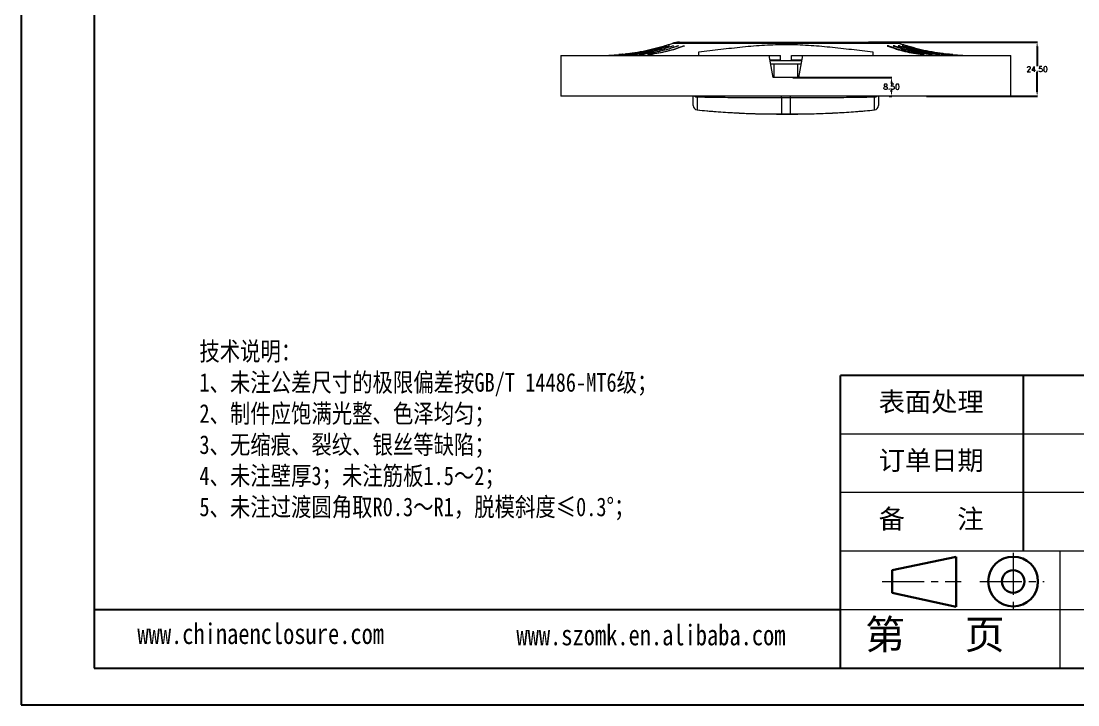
# Model space of a CAD drawing. Header units: inches. Extents: x -602 to 2189, y 557 to 1254.
# Drawn here: x -602.5 to -123.3, y 557.2 to 867.2 of the extents above; entities that cross this region are included whole.
import ezdxf

# ---------------------------------------------------------------- set-up
doc = ezdxf.new("R2010")
doc.units = ezdxf.units.IN
doc.linetypes.add('CENTER2', pattern=[28.575, 19.05, -3.175, 3.175, -3.175])
doc.layers.add('文字', color=81, linetype='Continuous')
for name, color, linetype, lineweight in [('粗实线', 7, 'Continuous', 30), ('细实线', 3, 'Continuous', 9), ('细点划线', 2, 'CENTER2', 9)]:
    doc.layers.add(name, color=color, linetype=linetype, lineweight=lineweight)
doc.styles.get("Standard").update_dxf_attribs({"font": 'txt', "bigfont": 'gbcbig.shx'})
doc.styles.add('宋体', font='', dxfattribs={"width": 0.8, "height": 3.5})
doc.styles.get('宋体').set_extended_font_data('SimSun')
doc.dimstyles.new('2.5', dxfattribs={"dimtxt": 2.5, "dimasz": 2, "dimexe": 0.18, "dimexo": 0.0625, "dimgap": 0.09, "dimtad": 0, "dimtih": 1, "dimtoh": 1, "dimzin": 0, "dimdsep": 46, "dimtxsty": 'Standard', "dimcen": 2, "dimadec": 0, "dimazin": 0, "dimtfac": 1, "dimtofl": 0, "dimtmove": 0, "dimatfit": 3, "dimfxl": 1, "dimtolj": 1, "dimtzin": 0, "dimarcsym": 0})

# ---------------------------------------------------------------- blocks, each defined once
blk = doc.blocks.new('*D225')
at = {"color": 0, "lineweight": -2}
for p, q in [((-252.47, 841.68), (-207.6, 841.68)), ((-207.78, 839.68), (-207.78, 838.77)), ((-207.78, 835.18), (-207.78, 836.09)), ((-208.85, 833.18), (-207.6, 833.18))]:
    blk.add_line(p, q, dxfattribs=at)
at = {"color": 0}
for points in [[(-208.11, 839.68), (-207.45, 839.68), (-207.78, 841.68)], [(-208.11, 835.18), (-207.45, 835.18), (-207.78, 833.18)]]:
    blk.add_solid(points, dxfattribs=at)
at = {"layer": 'Defpoints', "color": 0}
for p in [(-252.53, 841.68), (-208.91, 833.18), (-207.78, 833.18)]:
    blk.add_point(p, dxfattribs=at)
at = {"color": 0, "insert": (-207.78, 837.43), "char_height": 2.5, "attachment_point": 5}
blk.add_mtext('\\A1;8.50', dxfattribs=at)
blk = doc.blocks.new('*D226')
at = {"color": 0, "lineweight": -2}
for p, q in [((-218.14, 857.68), (-141.55, 857.68)), ((-141.73, 855.68), (-141.73, 846.77)), ((-141.73, 835.18), (-141.73, 844.09)), ((-191.93, 833.18), (-141.55, 833.18))]:
    blk.add_line(p, q, dxfattribs=at)
at = {"color": 0}
for points in [[(-142.06, 855.68), (-141.39, 855.68), (-141.73, 857.68)], [(-142.06, 835.18), (-141.39, 835.18), (-141.73, 833.18)]]:
    blk.add_solid(points, dxfattribs=at)
at = {"layer": 'Defpoints', "color": 0}
for p in [(-218.2, 857.68), (-141.73, 857.68), (-191.99, 833.18)]:
    blk.add_point(p, dxfattribs=at)
at = {"color": 0, "insert": (-141.73, 845.43), "char_height": 2.5, "attachment_point": 5}
blk.add_mtext('\\A1;24.50', dxfattribs=at)

msp = doc.modelspace()

# ---------------------------------------------------------------- linework, layer by layer
for p, q in [((-602.493, 1253.93), (-602.493, 557.2)), ((-569.315, 1237.341), (-569.315, 573.789)), ((-31.838, 706.5), (-230.904, 706.5)), ((-230.904, 573.789), (-230.904, 706.5)), ((-147.96, 626.873), (-147.96, 706.5)), ((-230.904, 600.331), (-569.315, 600.331)), ((-569.315, 573.789), (366.293, 573.789)), ((-602.493, 557.2), (382.882, 557.2))]:
    msp.add_line(p, q)
at = {"color": 8, "linetype": 'Continuous', "lineweight": 15}
for p, q in [((-307.349, 855.777), (-307.349, 855.888)), ((-255.689, 857.132), (-307.232, 857.132)), ((-305.141, 855.741), (-305.141, 855.888)), ((-302.457, 855.701), (-302.457, 855.888)), ((-204.147, 857.132), (-255.689, 857.132)), ((-208.922, 855.701), (-208.922, 855.888)), ((-206.238, 855.741), (-206.238, 855.888)), ((-204.03, 855.777), (-204.03, 855.888)), ((-325.207, 852.019), (-325.207, 852.049)), ((-322.031, 852.015), (-322.031, 852.049)), ((-318.217, 852.011), (-318.217, 852.049)), ((-193.162, 852.011), (-193.162, 852.049)), ((-189.348, 852.015), (-189.348, 852.049)), ((-186.172, 852.019), (-186.172, 852.049)), ((-295.88, 826.963), (-295.883, 826.933)), ((-257.739, 825.082), (-257.739, 825.112)), ((-253.64, 825.082), (-253.64, 825.112)), ((-215.496, 826.933), (-215.499, 826.963))]:
    msp.add_line(p, q, dxfattribs=at)
at = {"color": 7, "linetype": 'Continuous', "lineweight": 15}
for p, q in [((-303.973, 857.678), (-207.406, 857.678)), ((-357.689, 851.678), (-357.689, 833.178)), ((-357.689, 851.678), (-263.203, 851.678)), ((-330.637, 852.049), (-329.919, 852.133)), ((-329.91, 852.12), (-330.465, 852.055)), ((-329.746, 852.172), (-329.875, 852.159)), ((-327.891, 852.378), (-328.426, 852.315)), ((-261.439, 841.678), (-263.203, 851.678)), ((-263.203, 851.678), (-258.189, 851.678)), ((-262.85, 849.678), (-258.189, 849.678)), ((-248.617, 849.178), (-262.762, 849.178)), ((-258.189, 849.678), (-258.189, 851.678)), ((-253.189, 849.678), (-253.189, 851.678)), ((-253.189, 851.678), (-248.176, 851.678)), ((-253.189, 849.678), (-248.529, 849.678)), ((-248.176, 851.678), (-249.939, 841.678)), ((-248.176, 851.678), (-153.689, 851.678)), ((-180.742, 852.049), (-181.46, 852.133)), ((-181.432, 852.116), (-180.914, 852.055)), ((-153.689, 833.178), (-153.689, 851.678)), ((-248.881, 847.678), (-262.504, 847.678)), ((-261.189, 847.678), (-261.189, 841.678)), ((-250.189, 841.678), (-250.189, 847.678)), ((-249.939, 841.678), (-261.439, 841.678)), ((-153.689, 833.178), (-357.689, 833.178)), ((-297.689, 828.923), (-297.689, 833.178)), ((-295.88, 832.698), (-295.88, 826.963)), ((-257.739, 832.411), (-257.739, 825.112)), ((-253.64, 825.112), (-253.64, 832.411)), ((-215.499, 826.963), (-215.499, 832.698)), ((-213.689, 833.178), (-213.689, 828.923)), ((-257.739, 825.112), (-253.64, 825.112)), ((-257.739, 825.082), (-253.64, 825.082))]:
    msp.add_line(p, q, dxfattribs=at)
at = {"color": 7, "linetype": 'Continuous', "lineweight": 15, "flags": 128}
msp.add_lwpolyline([(-181.509, 852.159), (-182.206, 852.232), (-183.418, 852.37)], dxfattribs=at)
at = {"color": 7, "linetype": 'Continuous', "lineweight": 15}
for centre, radius, start, end in [((-339.94, 952.012), 100.36, 284.90638, 289.02021), ((-303.973, 847.678), 10, 90, 109.02021), ((-207.406, 847.678), 10, 70.97979, 90), ((-171.439, 952.012), 100.36, 250.97979, 255.20768), ((-339.94, 952.012), 100.36, 271.28475, 275.09192), ((-171.439, 952.012), 100.36, 264.84624, 268.71525), ((-295.689, 828.923), 2, 180, 264.44451), ((-295.708, 828.937), 1.981, 180.38646, 265.01567), ((-215.671, 828.937), 1.981, 274.98433, 359.61354), ((-215.689, 828.923), 2, 275.55549, 0)]:
    msp.add_arc(centre, radius, start, end, dxfattribs=at)
at = {"color": 8, "linetype": 'Continuous', "lineweight": 15}
for centre, radius, start, end in [((-295.693, 834.703), 2.014, 229.24179, 264.6744), ((-295.371, 833.523), 0.969, 200.83999, 238.28979), ((-245.813, 833.28), 11.958, 180.4892, 184.16965), ((-265.566, 833.28), 11.958, 355.83035, 359.5108), ((-216.008, 833.523), 0.969, 301.71021, 339.16001), ((-215.686, 834.703), 2.014, 275.3256, 310.75821)]:
    msp.add_arc(centre, radius, start, end, dxfattribs=at)
at = {"color": 7, "linetype": 'Continuous', "lineweight": 15}
for centre, major_axis, ratio, start_param, end_param in [((-255.689, 816.347), (91.081, 0), 0.1764123, 1.5482897, 1.5933029), ((-257.739, 1231.222), (0, 406.109), 0.9849563, 3.0460952, 3.1415927), ((-253.64, 1231.222), (0, 406.109), 0.9849563, 3.1415927, 3.2370901)]:
    msp.add_ellipse(centre, major_axis=major_axis, ratio=ratio, start_param=start_param, end_param=end_param, dxfattribs=at)
for points, knots in [([(-329.531, 852.049), (-326.257, 852.352), (-323.014, 852.824), (-316.591, 854.104), (-313.41, 854.911), (-310.261, 855.888)], [0, 0, 0, 0, 0.5, 0.5, 1, 1, 1, 1]), ([(-309.993, 855.914), (-313.142, 854.933), (-316.322, 854.122), (-322.746, 852.836), (-325.989, 852.36), (-329.263, 852.055)], [0, 0, 0, 0, 0.5, 0.5, 1, 1, 1, 1]), ([(-327.715, 852.049), (-324.546, 852.352), (-321.407, 852.824), (-315.189, 854.104), (-312.11, 854.911), (-309.061, 855.888)], [0, 0, 0, 0, 0.5, 0.5, 1, 1, 1, 1]), ([(-310.763, 855.914), (-312.366, 855.451), (-315.572, 854.523), (-320.478, 853.456), (-324.472, 852.737), (-326.844, 852.475), (-327.543, 852.398)], [0, 0, 0, 0, 0.2913617, 0.5827233, 0.8770819, 1, 1, 1, 1]), ([(-327.476, 852.416), (-326.874, 852.483), (-324.616, 852.731), (-320.719, 853.429), (-315.794, 854.49), (-312.555, 855.422), (-310.935, 855.888)], [0, 0, 0, 0, 0.1074073, 0.4029213, 0.7014603, 1, 1, 1, 1]), ([(-308.701, 855.914), (-311.749, 854.933), (-314.828, 854.122), (-321.046, 852.836), (-324.185, 852.36), (-327.354, 852.055)], [0, 0, 0, 0, 0.5, 0.5, 1, 1, 1, 1]), ([(-325.207, 852.049), (-322.173, 852.352), (-319.168, 852.824), (-313.216, 854.104), (-310.268, 854.911), (-307.349, 855.888)], [0, 0, 0, 0, 0.5, 0.5, 1, 1, 1, 1]), ([(-306.899, 855.914), (-309.817, 854.933), (-312.765, 854.122), (-318.717, 852.836), (-321.722, 852.36), (-324.757, 852.055)], [0, 0, 0, 0, 0.5, 0.5, 1, 1, 1, 1]), ([(-322.031, 852.049), (-319.161, 852.352), (-316.319, 852.824), (-310.689, 854.104), (-307.901, 854.911), (-305.141, 855.888)], [0, 0, 0, 0, 0.5, 0.5, 1, 1, 1, 1]), ([(-304.605, 855.914), (-307.365, 854.933), (-310.153, 854.122), (-315.783, 852.836), (-318.625, 852.36), (-321.496, 852.055)], [0, 0, 0, 0, 0.5, 0.5, 1, 1, 1, 1]), ([(-318.217, 852.049), (-315.54, 852.352), (-312.888, 852.824), (-307.634, 854.104), (-305.033, 854.911), (-302.457, 855.888)], [0, 0, 0, 0, 0.5, 0.5, 1, 1, 1, 1]), ([(-301.842, 855.914), (-304.417, 854.933), (-307.018, 854.122), (-312.271, 852.836), (-314.924, 852.36), (-317.602, 852.055)], [0, 0, 0, 0, 0.5, 0.5, 1, 1, 1, 1]), ([(-310.935, 855.888), (-310.808, 855.926), (-310.675, 855.966), (-310.46, 856.028), (-310.381, 856.049), (-310.334, 856.057), (-310.365, 856.043), (-310.519, 855.99), (-310.636, 855.953), (-310.763, 855.914)], [0, 0, 0, 0, 0.25, 0.25, 0.5, 0.5, 0.75, 0.75, 1, 1, 1, 1]), ([(-310.261, 855.888), (-310.192, 855.909), (-310.12, 855.93), (-309.98, 855.971), (-309.912, 855.99), (-309.732, 856.038), (-309.646, 856.056), (-309.63, 856.053)], [0, 0, 0, 0, 0.25, 0.25, 0.5, 0.5, 1, 1, 1, 1]), ([(-309.633, 856.049), (-309.632, 856.047), (-309.632, 856.042), (-309.691, 856.017), (-309.795, 855.978), (-309.906, 855.941), (-309.976, 855.92), (-309.993, 855.914)], [0, 0, 0, 0, 0.15898476, 0.40285123, 0.65437496, 0.91674372, 1, 1, 1, 1]), ([(-309.061, 855.888), (-308.941, 855.926), (-308.805, 855.966), (-308.565, 856.028), (-308.464, 856.049), (-308.367, 856.057), (-308.371, 856.043), (-308.48, 855.99), (-308.58, 855.953), (-308.701, 855.914)], [0, 0, 0, 0, 0.25, 0.25, 0.5, 0.5, 0.75, 0.75, 1, 1, 1, 1]), ([(-307.349, 855.888), (-307.234, 855.926), (-307.098, 855.966), (-306.85, 856.028), (-306.74, 856.049), (-306.618, 856.057), (-306.608, 856.043), (-306.693, 855.99), (-306.784, 855.953), (-306.899, 855.914)], [0, 0, 0, 0, 0.25, 0.25, 0.5, 0.5, 0.75, 0.75, 1, 1, 1, 1]), ([(-305.141, 855.888), (-305.032, 855.926), (-304.898, 855.966), (-304.643, 856.028), (-304.524, 856.049), (-304.38, 856.057), (-304.356, 856.043), (-304.416, 855.99), (-304.496, 855.953), (-304.605, 855.914)], [0, 0, 0, 0, 0.25, 0.25, 0.5, 0.5, 0.75, 0.75, 1, 1, 1, 1]), ([(-302.457, 855.888), (-302.355, 855.926), (-302.224, 855.966), (-301.965, 856.028), (-301.84, 856.049), (-301.675, 856.057), (-301.636, 856.043), (-301.671, 855.99), (-301.74, 855.953), (-301.842, 855.914)], [0, 0, 0, 0, 0.25, 0.25, 0.5, 0.5, 0.75, 0.75, 1, 1, 1, 1]), ([(-295.189, 853.301), (-291.872, 853.664), (-288.557, 854.06), (-281.926, 854.839), (-278.61, 855.22), (-271.971, 855.881), (-268.647, 856.159), (-263.653, 856.442), (-261.986, 856.514), (-259.484, 856.585), (-258.649, 856.602), (-257.397, 856.619), (-256.77, 856.625), (-256.144, 856.627), (-255.726, 856.627), (-255.52, 856.627), (-252.031, 856.619), (-248.757, 856.51), (-242.222, 856.12), (-238.961, 855.84), (-232.449, 855.185), (-229.197, 854.809), (-222.694, 854.045), (-219.443, 853.657), (-216.189, 853.301)], [0, 0, 0, 0, 0.125, 0.125, 0.25, 0.25, 0.375, 0.375, 0.4375, 0.4375, 0.46875, 0.46875, 0.484375, 0.4921875, 0.4921875, 0.5, 0.5, 0.625, 0.625, 0.75, 0.75, 0.875, 0.875, 1, 1, 1, 1]), ([(-295.189, 851.678), (-295.189, 851.694), (-295.189, 851.73), (-295.189, 851.792), (-295.189, 851.823), (-295.189, 851.845), (-295.189, 851.855), (-295.189, 851.953), (-295.189, 852.067), (-295.189, 852.479), (-295.189, 852.85), (-295.189, 853.301)], [0, 0, 0, 0, 0.125, 0.1875, 0.21875, 0.21875, 0.25, 0.25, 0.5, 0.5, 1, 1, 1, 1]), ([(-216.189, 853.301), (-216.189, 852.835), (-216.189, 852.454), (-216.189, 852.108), (-216.189, 852.013), (-216.189, 851.921), (-216.189, 851.879), (-216.189, 851.86), (-216.189, 851.85), (-216.189, 851.846), (-216.189, 851.843), (-216.189, 851.842), (-216.189, 851.762), (-216.189, 851.707), (-216.189, 851.678)], [0, 0, 0, 0, 0.5, 0.5, 0.625, 0.6875, 0.71875, 0.734375, 0.7421875, 0.7460937, 0.7460937, 0.75, 0.75, 1, 1, 1, 1]), ([(-208.922, 855.888), (-209.024, 855.926), (-209.155, 855.966), (-209.413, 856.028), (-209.539, 856.049), (-209.704, 856.057), (-209.742, 856.043), (-209.708, 855.99), (-209.639, 855.953), (-209.537, 855.914)], [0, 0, 0, 0, 0.25, 0.25, 0.5, 0.5, 0.75, 0.75, 1, 1, 1, 1]), ([(-209.537, 855.914), (-206.962, 854.933), (-204.361, 854.122), (-199.108, 852.836), (-196.455, 852.36), (-193.777, 852.055)], [0, 0, 0, 0, 0.5, 0.5, 1, 1, 1, 1]), ([(-193.162, 852.049), (-195.839, 852.352), (-198.491, 852.824), (-203.745, 854.104), (-206.346, 854.911), (-208.922, 855.888)], [0, 0, 0, 0, 0.5, 0.5, 1, 1, 1, 1]), ([(-206.238, 855.888), (-206.347, 855.926), (-206.481, 855.966), (-206.736, 856.028), (-206.855, 856.049), (-206.999, 856.057), (-207.023, 856.043), (-206.963, 855.99), (-206.883, 855.953), (-206.774, 855.914)], [0, 0, 0, 0, 0.25, 0.25, 0.5, 0.5, 0.75, 0.75, 1, 1, 1, 1]), ([(-206.774, 855.914), (-204.014, 854.933), (-201.226, 854.122), (-195.596, 852.836), (-192.754, 852.36), (-189.883, 852.055)], [0, 0, 0, 0, 0.5, 0.5, 1, 1, 1, 1]), ([(-189.348, 852.049), (-192.218, 852.352), (-195.06, 852.824), (-200.69, 854.104), (-203.478, 854.911), (-206.238, 855.888)], [0, 0, 0, 0, 0.5, 0.5, 1, 1, 1, 1]), ([(-204.03, 855.888), (-204.145, 855.926), (-204.281, 855.966), (-204.529, 856.028), (-204.639, 856.049), (-204.76, 856.057), (-204.771, 856.043), (-204.686, 855.99), (-204.595, 855.953), (-204.48, 855.914)], [0, 0, 0, 0, 0.25, 0.25, 0.5, 0.5, 0.75, 0.75, 1, 1, 1, 1]), ([(-204.48, 855.914), (-201.562, 854.933), (-198.614, 854.122), (-192.662, 852.836), (-189.657, 852.36), (-186.622, 852.055)], [0, 0, 0, 0, 0.5, 0.5, 1, 1, 1, 1]), ([(-186.172, 852.049), (-189.206, 852.352), (-192.211, 852.824), (-198.163, 854.104), (-201.111, 854.911), (-204.03, 855.888)], [0, 0, 0, 0, 0.5, 0.5, 1, 1, 1, 1]), ([(-202.317, 855.888), (-202.438, 855.926), (-202.574, 855.966), (-202.814, 856.028), (-202.915, 856.049), (-203.012, 856.057), (-203.008, 856.043), (-202.899, 855.99), (-202.799, 855.953), (-202.678, 855.914)], [0, 0, 0, 0, 0.25, 0.25, 0.5, 0.5, 0.75, 0.75, 1, 1, 1, 1]), ([(-202.678, 855.914), (-199.63, 854.933), (-196.551, 854.122), (-190.333, 852.836), (-187.194, 852.36), (-184.025, 852.055)], [0, 0, 0, 0, 0.5, 0.5, 1, 1, 1, 1]), ([(-183.664, 852.049), (-186.833, 852.352), (-189.972, 852.824), (-196.19, 854.104), (-199.269, 854.911), (-202.317, 855.888)], [0, 0, 0, 0, 0.5, 0.5, 1, 1, 1, 1]), ([(-201.118, 855.888), (-201.187, 855.909), (-201.259, 855.93), (-201.399, 855.971), (-201.467, 855.99), (-201.647, 856.038), (-201.733, 856.056), (-201.749, 856.053)], [0, 0, 0, 0, 0.25, 0.25, 0.5, 0.5, 1, 1, 1, 1]), ([(-201.746, 856.049), (-201.746, 856.047), (-201.747, 856.042), (-201.688, 856.017), (-201.584, 855.978), (-201.473, 855.941), (-201.403, 855.92), (-201.386, 855.914)], [0, 0, 0, 0, 0.15898476, 0.40285123, 0.65437496, 0.91674372, 1, 1, 1, 1]), ([(-201.386, 855.914), (-198.237, 854.933), (-195.057, 854.122), (-188.633, 852.836), (-185.39, 852.36), (-182.116, 852.055)], [0, 0, 0, 0, 0.5, 0.5, 1, 1, 1, 1]), ([(-181.848, 852.049), (-185.122, 852.352), (-188.365, 852.824), (-194.788, 854.104), (-197.969, 854.911), (-201.118, 855.888)], [0, 0, 0, 0, 0.5, 0.5, 1, 1, 1, 1]), ([(-200.444, 855.888), (-200.571, 855.926), (-200.704, 855.966), (-200.919, 856.028), (-200.998, 856.049), (-201.045, 856.057), (-201.013, 856.043), (-200.86, 855.99), (-200.743, 855.953), (-200.616, 855.914)], [0, 0, 0, 0, 0.25, 0.25, 0.5, 0.5, 0.75, 0.75, 1, 1, 1, 1]), ([(-200.616, 855.914), (-199.013, 855.451), (-195.807, 854.523), (-190.901, 853.457), (-186.967, 852.746), (-184.654, 852.489), (-184.015, 852.419)], [0, 0, 0, 0, 0.2944579, 0.5889156, 0.8864021, 1, 1, 1, 1]), ([(-183.902, 852.416), (-184.504, 852.483), (-186.763, 852.731), (-190.66, 853.429), (-195.585, 854.49), (-198.824, 855.422), (-200.444, 855.888)], [0, 0, 0, 0, 0.1074073, 0.4029213, 0.7014603, 1, 1, 1, 1]), ([(-330.948, 852.055), (-331.08, 852.043), (-331.212, 852.032), (-331.41, 852.015), (-331.474, 852.01), (-331.494, 852.008), (-331.451, 852.012), (-331.279, 852.027), (-331.155, 852.038), (-331.023, 852.049)], [0, 0, 0, 0, 0.25, 0.25, 0.5, 0.5, 0.75, 0.75, 1, 1, 1, 1]), ([(-330.465, 852.055), (-330.522, 852.05), (-330.635, 852.04), (-330.797, 852.027), (-330.932, 852.016), (-331.019, 852.01), (-331.057, 852.008), (-331.049, 852.009), (-331.047, 852.01)], [0, 0, 0, 0, 0.1942897, 0.388827, 0.5830199, 0.7765324, 0.9694049, 1, 1, 1, 1]), ([(-331.031, 852.012), (-331.005, 852.015), (-330.954, 852.02), (-330.816, 852.033), (-330.729, 852.041), (-330.637, 852.049)], [0, 0, 0, 0, 0.5, 0.5, 1, 1, 1, 1]), ([(-329.263, 852.055), (-329.319, 852.05), (-329.431, 852.04), (-329.598, 852.027), (-329.743, 852.016), (-329.845, 852.01), (-329.897, 852.008), (-329.892, 852.01), (-329.89, 852.01)], [0, 0, 0, 0, 0.1839369, 0.3681029, 0.5519505, 0.735149, 0.9177472, 1, 1, 1, 1]), ([(-329.889, 852.012), (-329.871, 852.015), (-329.828, 852.02), (-329.703, 852.033), (-329.621, 852.041), (-329.531, 852.049)], [0, 0, 0, 0, 0.5, 0.5, 1, 1, 1, 1]), ([(-328.033, 852.012), (-328.025, 852.015), (-327.99, 852.02), (-327.879, 852.033), (-327.802, 852.041), (-327.715, 852.049)], [0, 0, 0, 0, 0.5, 0.5, 1, 1, 1, 1]), ([(-327.354, 852.055), (-327.409, 852.05), (-327.518, 852.04), (-327.689, 852.027), (-327.842, 852.016), (-327.958, 852.01), (-328.026, 852.008), (-328.029, 852.01), (-328.029, 852.011)], [0, 0, 0, 0, 0.1746096, 0.3494434, 0.5239823, 0.6978966, 0.8712412, 1, 1, 1, 1]), ([(-324.757, 852.055), (-324.81, 852.05), (-324.915, 852.04), (-325.088, 852.027), (-325.247, 852.016), (-325.378, 852.01), (-325.457, 852.009), (-325.491, 852.01), (-325.481, 852.012), (-325.481, 852.012)], [0, 0, 0, 0, 0.1662397, 0.332705, 0.4988876, 0.664479, 0.8295265, 0.994273, 1, 1, 1, 1]), ([(-321.496, 852.055), (-321.546, 852.05), (-321.647, 852.04), (-321.82, 852.027), (-321.985, 852.016), (-322.125, 852.01), (-322.22, 852.008), (-322.266, 852.01), (-322.259, 852.014), (-322.257, 852.015)], [0, 0, 0, 0, 0.1586064, 0.3174463, 0.4760118, 0.6340122, 0.7914985, 0.9486935, 1, 1, 1, 1]), ([(-317.602, 852.055), (-317.65, 852.05), (-317.745, 852.04), (-317.917, 852.027), (-318.085, 852.016), (-318.234, 852.01), (-318.344, 852.008), (-318.405, 852.011), (-318.404, 852.015), (-318.403, 852.017)], [0, 0, 0, 0, 0.1516065, 0.3034452, 0.4550208, 0.6060637, 0.7566094, 0.9068794, 1, 1, 1, 1]), ([(-193.777, 852.055), (-193.729, 852.05), (-193.634, 852.04), (-193.462, 852.027), (-193.294, 852.016), (-193.145, 852.01), (-193.035, 852.008), (-192.974, 852.011), (-192.975, 852.015), (-192.976, 852.017)], [0, 0, 0, 0, 0.1516065, 0.3034452, 0.4550208, 0.6060637, 0.7566094, 0.9068794, 1, 1, 1, 1]), ([(-189.883, 852.055), (-189.833, 852.05), (-189.732, 852.04), (-189.559, 852.027), (-189.394, 852.016), (-189.254, 852.01), (-189.159, 852.008), (-189.113, 852.01), (-189.12, 852.014), (-189.122, 852.015)], [0, 0, 0, 0, 0.1586064, 0.3174463, 0.4760118, 0.6340122, 0.7914985, 0.9486935, 1, 1, 1, 1]), ([(-186.622, 852.055), (-186.569, 852.05), (-186.464, 852.04), (-186.291, 852.027), (-186.132, 852.016), (-186.001, 852.01), (-185.922, 852.009), (-185.888, 852.01), (-185.898, 852.012), (-185.898, 852.012)], [0, 0, 0, 0, 0.1662397, 0.332705, 0.4988876, 0.664479, 0.8295265, 0.994273, 1, 1, 1, 1]), ([(-184.025, 852.055), (-183.97, 852.05), (-183.861, 852.04), (-183.69, 852.027), (-183.537, 852.016), (-183.421, 852.01), (-183.352, 852.008), (-183.35, 852.01), (-183.35, 852.011)], [0, 0, 0, 0, 0.1746096, 0.3494434, 0.5239823, 0.6978966, 0.8712412, 1, 1, 1, 1]), ([(-183.346, 852.012), (-183.354, 852.015), (-183.389, 852.02), (-183.5, 852.033), (-183.576, 852.041), (-183.664, 852.049)], [0, 0, 0, 0, 0.5, 0.5, 1, 1, 1, 1]), ([(-182.116, 852.055), (-182.06, 852.05), (-181.948, 852.04), (-181.781, 852.027), (-181.636, 852.016), (-181.534, 852.01), (-181.482, 852.008), (-181.487, 852.01), (-181.489, 852.01)], [0, 0, 0, 0, 0.1839369, 0.3681029, 0.5519505, 0.735149, 0.9177472, 1, 1, 1, 1]), ([(-181.49, 852.012), (-181.508, 852.015), (-181.551, 852.02), (-181.676, 852.033), (-181.758, 852.041), (-181.848, 852.049)], [0, 0, 0, 0, 0.5, 0.5, 1, 1, 1, 1]), ([(-180.914, 852.055), (-180.857, 852.05), (-180.744, 852.04), (-180.582, 852.027), (-180.447, 852.016), (-180.36, 852.01), (-180.322, 852.008), (-180.33, 852.009), (-180.332, 852.01)], [0, 0, 0, 0, 0.1942897, 0.388827, 0.5830199, 0.7765324, 0.9694049, 1, 1, 1, 1]), ([(-180.348, 852.012), (-180.374, 852.015), (-180.425, 852.02), (-180.563, 852.033), (-180.65, 852.041), (-180.742, 852.049)], [0, 0, 0, 0, 0.5, 0.5, 1, 1, 1, 1]), ([(-180.431, 852.055), (-180.299, 852.043), (-180.167, 852.032), (-179.969, 852.015), (-179.905, 852.01), (-179.885, 852.008), (-179.928, 852.012), (-180.1, 852.027), (-180.224, 852.038), (-180.356, 852.049)], [0, 0, 0, 0, 0.25, 0.25, 0.5, 0.5, 0.75, 0.75, 1, 1, 1, 1]), ([(-257.739, 832.411), (-261.05, 832.397), (-264.329, 832.396), (-270.823, 832.414), (-274.038, 832.434), (-280.405, 832.489), (-283.557, 832.525), (-288.236, 832.586), (-289.79, 832.608), (-292.86, 832.652), (-294.379, 832.675), (-295.88, 832.698)], [0, 0, 0, 0, 0.25, 0.25, 0.5, 0.5, 0.75, 0.75, 0.875, 0.875, 1, 1, 1, 1]), ([(-215.499, 832.698), (-217, 832.675), (-218.519, 832.652), (-221.589, 832.608), (-223.143, 832.586), (-227.822, 832.525), (-230.974, 832.489), (-237.341, 832.434), (-240.556, 832.414), (-247.05, 832.396), (-250.329, 832.397), (-253.64, 832.411)], [0, 0, 0, 0, 0.125, 0.125, 0.25, 0.25, 0.5, 0.5, 0.75, 0.75, 1, 1, 1, 1]), ([(-295.883, 826.933), (-294.412, 826.795), (-290.154, 826.395), (-283.097, 825.87), (-274.711, 825.42), (-266.257, 825.136), (-260.598, 825.1), (-257.739, 825.082)], [0, 0, 0, 0, 0.1159987, 0.3358362, 0.5556624, 0.7754787, 1, 1, 1, 1]), ([(-253.64, 825.082), (-252.163, 825.087), (-247.887, 825.102), (-240.813, 825.262), (-232.423, 825.626), (-223.98, 826.161), (-218.344, 826.674), (-215.496, 826.933)], [0, 0, 0, 0, 0.1159762, 0.3357846, 0.5556006, 0.7754256, 1, 1, 1, 1])]:
    msp.add_open_spline(points, degree=3, knots=knots, dxfattribs=at)
for points in [[(-325.456, 852.02), (-325.414, 852.027), (-325.324, 852.038), (-325.207, 852.049)], [(-322.251, 852.02), (-322.221, 852.027), (-322.142, 852.038), (-322.031, 852.049)], [(-318.406, 852.02), (-318.389, 852.027), (-318.321, 852.038), (-318.217, 852.049)], [(-192.973, 852.02), (-192.99, 852.027), (-193.058, 852.038), (-193.162, 852.049)], [(-189.128, 852.02), (-189.158, 852.027), (-189.237, 852.038), (-189.348, 852.049)], [(-185.923, 852.02), (-185.965, 852.027), (-186.055, 852.038), (-186.172, 852.049)]]:
    msp.add_open_spline(points, degree=3, dxfattribs=at)
at = {"layer": '粗实线', "color": 7}
for p, q in [((-178.447, 624.39), (-207.448, 618.243)), ((-178.447, 624.39), (-178.447, 601.662)), ((-207.448, 618.243), (-207.448, 607.987)), ((-207.448, 607.987), (-178.447, 601.662))]:
    msp.add_line(p, q, dxfattribs=at)
for radius in [11.275, 5.128]:
    msp.add_circle((-152.635, 613.115), radius, dxfattribs=at)
at = {"layer": '细实线', "color": 7}
for p, q in [((-31.838, 679.958), (-230.904, 679.958)), ((-31.838, 653.415), (-230.904, 653.415)), ((366.293, 626.873), (-230.904, 626.873)), ((-131.371, 626.873), (-131.371, 573.789)), ((-31.838, 600.331), (-230.904, 600.331))]:
    msp.add_line(p, q, dxfattribs=at)
at = {"layer": '细点划线', "color": 7}
for p, q in [((-152.635, 626.094), (-152.635, 600.331)), ((-212.072, 613.115), (-176.225, 613.115)), ((-167.715, 613.115), (-138.573, 613.115))]:
    msp.add_line(p, q, dxfattribs=at)

# ---------------------------------------------------------------- texts
at = {"char_height": 8.72881, "width": 4961.02282, "attachment_point": 1}
for s, insert in [('{\\fSimHei|b0|i0|c134|p49;表面处理}', (-213.593, 698.967)), ('{\\fSimHei|b0|i0|c134|p49;订单日期}', (-213.593, 672.425)), ('{\\fSimHei|b0|i0|c134|p49;备    注}', (-213.593, 645.883))]:
    msp.add_mtext(s, dxfattribs=dict(at, insert=insert))
at = {"layer": '文字', "color": 0, "attachment_point": 1, "style": '宋体'}
for s, insert, char_height, width in [('{\\H1.111x;技术说明：\\P1、未注公差尺寸的极限偏差按GB/T 14486-MT6级；\\P2、制件应饱满光整、色泽均匀；\\P3、无缩痕、裂纹、银丝等缺陷；\\P4、未注壁厚3；未注筋板1.5～2；\\P5、未注过渡圆角取R0.3～R1，脱模斜度≤0.3%%D；}', (-521.651, 721.77), 7.62048, 305.1818), ('www.chinaenclosure.com', (-549.763, 594.132), 9.34281, 164.14425), ('www.szomk.en.alibaba.com', (-377.877, 593.551), 9.34281, 164.14425)]:
    msp.add_mtext(s, dxfattribs=dict(at, insert=insert, char_height=char_height, width=width))
at = {"layer": '细实线', "color": 7, "insert": (-219.736, 595.769), "char_height": 13.27104, "width": 99.5328, "attachment_point": 1}
msp.add_mtext('{\\fSimSun|b0|i0|c134|p54;第   页}', dxfattribs=at)

# ---------------------------------------------------------------- dimensions: what is measured, and where the dimension line sits
for base, p1, p2, picture, middle in [((-141.727, 857.678), (-191.99, 833.178), (-218.202, 857.678), '*D226', (-141.727, 845.428)), ((-207.779, 833.178), (-252.529, 841.678), (-208.91, 833.178), '*D225', (-207.779, 837.428))]:
    dim = msp.add_linear_dim(base=base, p1=p1, p2=p2, angle=90, dimstyle='2.5')
    dim.commit()
    dim.dimension.update_dxf_attribs({"geometry": picture, "text_midpoint": middle})

doc.saveas('drawing.dxf')
